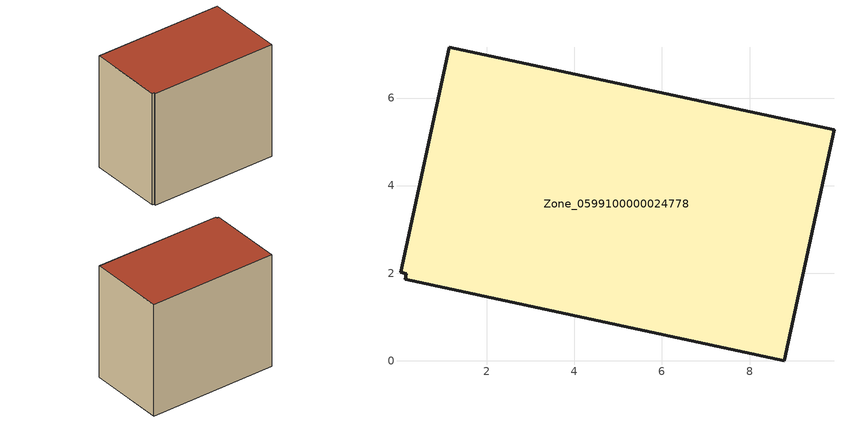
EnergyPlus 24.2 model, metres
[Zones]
Zone_0599100000024778
 floor ground (C_G): 8.79,0 0.13,1.86 0.16,1.99 0.03,2.02 1.14,7.16 9.93,5.28 z0
 wall outside (C_F): 8.79,0 9.93,5.28 1.14,7.16 0.03,2.02 0.16,1.99 0.13,1.86 8.79,0 z0:7.99
 roof outside (C_R): 0.13,1.86 8.79,0 9.93,5.28 1.14,7.16 0.03,2.02 0.16,1.99 z7.99
[BUILDING]
Pand.0599100000024778: North Axis=0; Terrain=City; Loads Convergence Tolerance Value=0.04; Temperature Convergence Tolerance Value=0.4; Solar Distribution=FullExterior; Maximum Number of Warmup Days=25; Minimum Number of Warmup Days=1
[Site:Location]
Rotterdam.The.Hague.AP_ZH_NLD Design_Conditions: Latitude=51.96; Longitude=4.45; Time Zone=1; Elevation=-4.5
[SITE:GROUNDTEMPERATURE:BUILDINGSURFACE]
18, 18, 18, 18, 18, 18, 18, 18, 18, 18, 18, 18
[MATERIAL] Thermal Absorptance=0.9; Solar Absorptance=0.7; Visible Absorptance=0.7
Name | Roughness | Thickness | Conductivity | Density | Specific Heat
G.TI.1975-1991 | MediumSmooth | 0.15 | 0.288461 | 540 | 1210
F.TI.1975-1991 | Rough | 0.3 | 0.230769 | 1920 | 840
R.TI.1975-1991 | MediumRough | 0.2 | 0.153846 | 1500 | 1000
[CONSTRUCTION]
C_G: G.TI.1975-1991
C_F: F.TI.1975-1991
C_R: R.TI.1975-1991
[ZONE]
Zone_0599100000024778: Type=1; Multiplier=1; Ceiling Height=Autocalculate; Volume=Autocalculate; Floor Area=autocalculate; Part of Total Floor Area=Yes
[ZONEINFILTRATION:DESIGNFLOWRATE]
Infil_Zone_0599100000024778: Zone or ZoneList or Space or SpaceList=Zone_0599100000024778; Schedule=AlwaysOn; Design Flow Rate Calculation Method=Flow/Area; Flow Rate per Floor Area=0.003; Constant Term Coefficient=1; Temperature Term Coefficient=0; Velocity Term Coefficient=0; Velocity Squared Term Coefficient=0
[HVACTEMPLATE:ZONE:IDEALLOADSAIRSYSTEM]
Zone_0599100000024778: Maximum Heating Supply Air Temperature=50; Minimum Cooling Supply Air Temperature=13; Maximum Heating Supply Air Humidity Ratio=0.0156; Minimum Cooling Supply Air Humidity Ratio=0.0077; Heating Limit=NoLimit; Cooling Limit=NoLimit; Dehumidification Control Type=ConstantSensibleHeatRatio; Cooling Sensible Heat Ratio=0.7; Dehumidification Setpoint=60; Humidification Control Type=None; Humidification Setpoint=30; Outdoor Air Method=None; Outdoor Air Flow Rate per Person=0.00944; Outdoor Air Flow Rate per Zone Floor Area=0; Outdoor Air Flow Rate per Zone=0; Demand Controlled Ventilation Type=None; Outdoor Air Economizer Type=NoEconomizer; Heat Recovery Type=None; Sensible Heat Recovery Effectiveness=0.7; Latent Heat Recovery Effectiveness=0.65
[ZONECONTROL:THERMOSTAT]
ThermostatControl_Zone_0599100000024778: Zone or ZoneList=Zone_0599100000024778; Control Type Schedule=DualSetpointControlType; Control 1=Thermostat_Zone_0599100000024778; Temperature Difference Between Cutout And Setpoint=0
[THERMOSTATSETPOINT:DUALSETPOINT]
Thermostat_Zone_0599100000024778: Heating Setpoint Temperature Schedule=HeatingSetpoint_Zone_0599100000024778; Cooling Setpoint Temperature Schedule=CoolingSetpoint_Zone_0599100000024778
[SCHEDULE:COMPACT]
HeatingSetpoint_Zone_0599100000024778: Through: 12/31, For: AllDays, Until: 24:00, 21
CoolingSetpoint_Zone_0599100000024778: Through: 12/31, For: AllDays, Until: 24:00, 24
DualSetpointControlType: Through: 12/31, For: AllDays, Until: 24:00, 4
AlwaysOn: Through: 12/31, For: AllDays, Until: 24:00, 1
